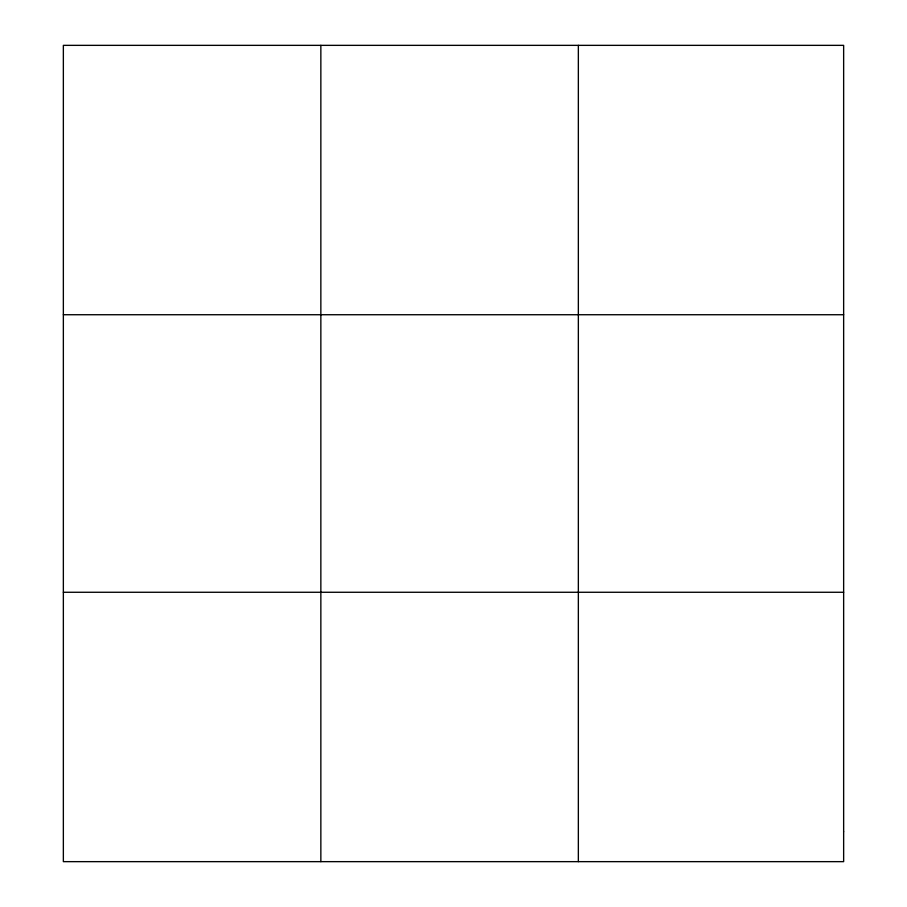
<?xml version="1.0" encoding="UTF-8"?>
<svg xmlns="http://www.w3.org/2000/svg" width="907" height="907" viewBox="0 0 907 907"><rect width="100%" height="100%" fill="white"/><g stroke="black" fill="none" stroke-linecap="round" stroke-linejoin="round"><path stroke-width="1.36" d="M320.851 861.65L320.851 45.35M578.349 861.65L578.349 45.35M63.354 314.729L843.646 314.729M63.354 592.271L843.646 592.271M843.646 831.719L843.646 861.65L63.354 861.65L63.354 45.35L843.646 45.35L843.646 831.719"/></g></svg>
